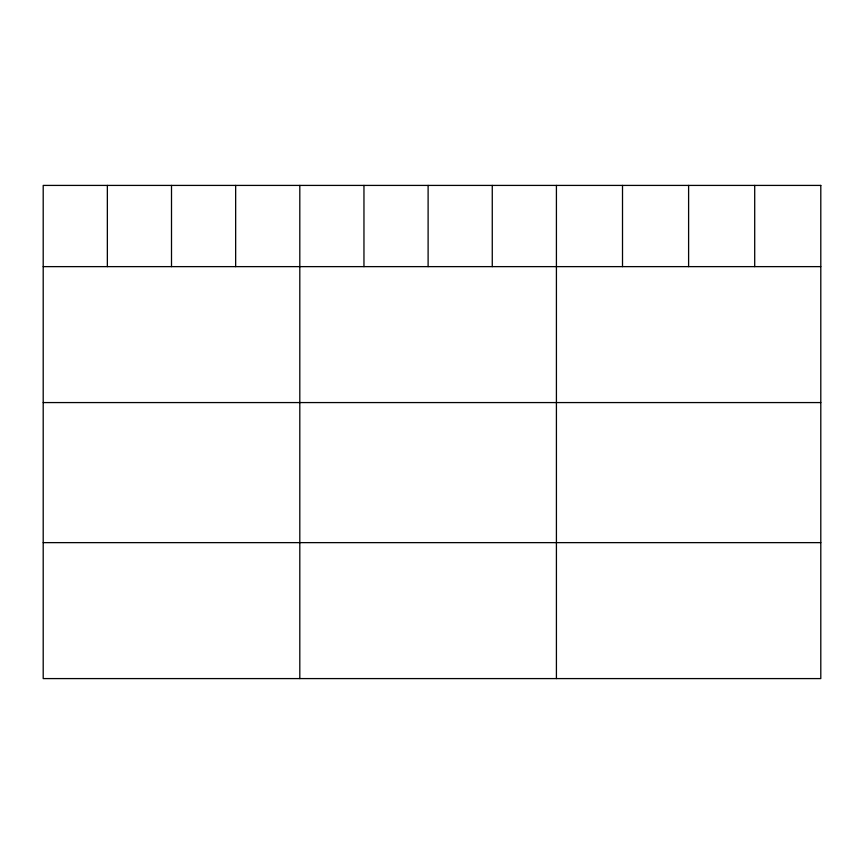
<?xml version="1.0" encoding="UTF-8"?>
<svg xmlns="http://www.w3.org/2000/svg" width="864" height="864" viewBox="0 0 864 864"><rect width="100%" height="100%" fill="white"/><g stroke="black" fill="none" stroke-linecap="round" stroke-linejoin="round"><path stroke-width="1.3" d="M43.2 266.63L820.8 266.63M43.2 402.57L820.8 402.57M43.2 542.635L820.8 542.635M754.704 185.414L754.704 266.63M688.608 185.414L688.608 266.63M622.512 185.414L622.512 266.63M556.416 185.414L556.416 678.586M492.264 185.414L492.264 266.63M428.112 185.414L428.112 266.63M363.96 185.414L363.96 266.63M299.808 185.414L299.808 678.586M235.656 185.414L235.656 266.63M171.504 185.414L171.504 266.63M107.352 185.414L107.352 266.63M820.8 185.414L43.2 185.414L43.2 678.586L820.8 678.586L820.8 185.414"/></g></svg>
